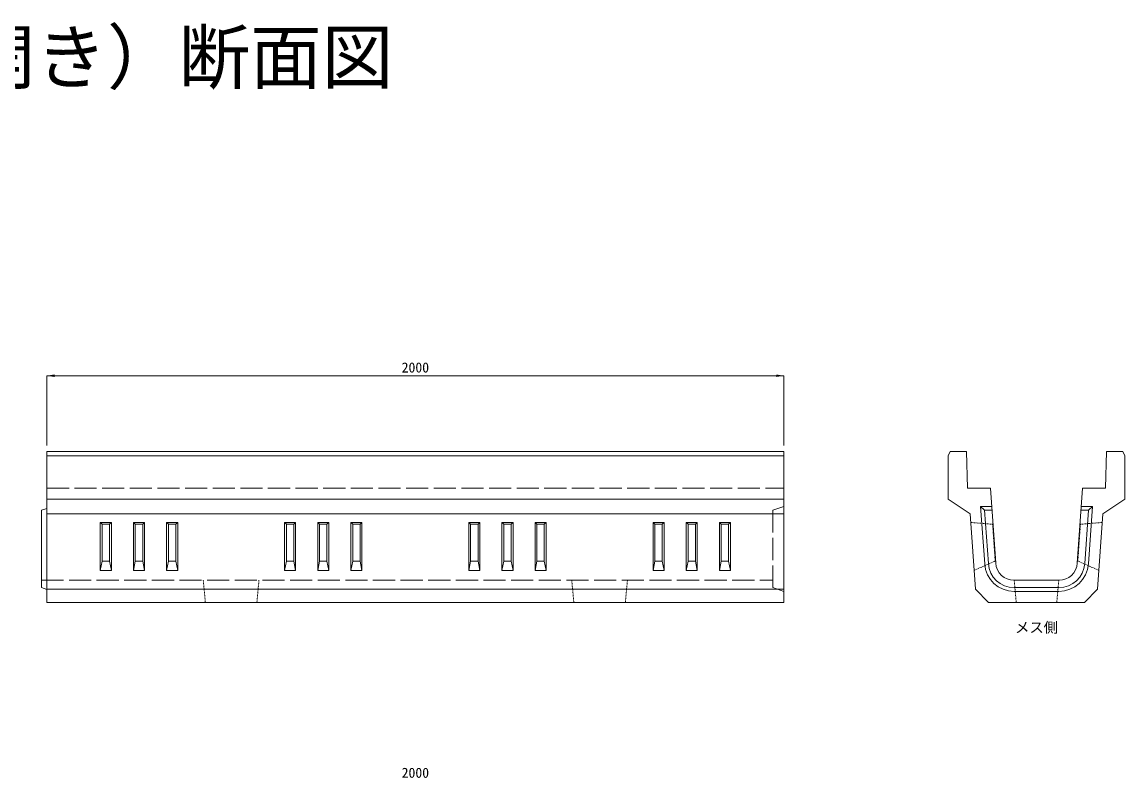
# Model space of a CAD drawing. Units: millimetres at full size, sheet at 1:10; details may follow other scales. Extents: x 31265 to 41746, y -4627 to -359.
# Drawn here: x 38691 to 41684, y -2410 to -359 of the extents above; entities that cross this region are included whole.
import ezdxf
from ezdxf.enums import TextEntityAlignment as Align

# ---------------------------------------------------------------- set-up
doc = ezdxf.new("R2010")
doc.units = ezdxf.units.MM
doc.header["$LTSCALE"] = 10
doc.linetypes.add('DASHED', pattern=[7.5, 6, -1.5])
doc.linetypes.add('USER1', pattern=[0.405, 0.225, -0.18])
doc.layers.add('0_2', color=7, linetype='Continuous')
doc.layers.add('寸法線', color=7, linetype='Continuous', lineweight=9)
doc.layers.add('本体', color=2, linetype='Continuous', lineweight=9)
doc.styles.add('ＭＳ ゴシック', font='')
doc.styles.get('ＭＳ ゴシック').set_extended_font_data('MS Gothic')

# ---------------------------------------------------------------- blocks, each defined once
blk = doc.blocks.new('filled_arrow')
at = {"color": 0, "linetype": 'Continuous', "lineweight": -2}
blk.add_solid([(7.5, 1.25), (0, 0), (7.5, -1.25)], dxfattribs=at)

msp = doc.modelspace()

# ---------------------------------------------------------------- linework, layer by layer
at = {"layer": '寸法線'}
for p, q in [((38758.16, -1318.63), (40758.16, -1318.63)), ((38758.16, -1507.86), (38758.16, -1318.63)), ((40758.16, -1507.86), (40758.16, -1318.63))]:
    msp.add_line(p, q, dxfattribs=at)
at = {"layer": '本体', "lineweight": 13}
for p, q in [((38758.16, -1523.86), (38758.16, -1933.86)), ((38758.16, -1523.86), (40758.16, -1523.86)), ((40758.16, -1523.86), (40758.16, -1933.86)), ((41203.92, -1535.86), (41209.92, -1523.86)), ((41253.92, -1523.86), (41209.92, -1523.86)), ((41256.42, -1623.86), (41253.92, -1523.86)), ((41631.42, -1623.86), (41633.92, -1523.86)), ((41677.92, -1523.86), (41633.92, -1523.86)), ((41683.92, -1535.86), (41677.92, -1523.86)), ((41203.92, -1653.86), (41203.92, -1535.86)), ((41683.92, -1653.86), (41683.92, -1535.86)), ((41318.92, -1623.86), (41256.42, -1623.86)), ((41318.92, -1623.86), (41333.16, -1827.35)), ((41568.92, -1623.86), (41554.67, -1827.35)), ((41631.42, -1623.86), (41568.92, -1623.86)), ((41203.92, -1653.86), (41263.92, -1693.86)), ((41683.92, -1653.86), (41623.92, -1693.86)), ((41263.92, -1693.86), (41278.1, -1898.04)), ((41623.92, -1693.86), (41609.74, -1898.04)), ((41504.8, -1873.86), (41383.04, -1873.86)), ((41313.92, -1933.86), (41278.1, -1898.04)), ((41573.92, -1933.86), (41609.74, -1898.04)), ((38758.16, -1933.86), (40758.16, -1933.86)), ((41573.92, -1933.86), (41313.92, -1933.86))]:
    msp.add_line(p, q, dxfattribs=at)
at = {"layer": '本体'}
for p, q in [((38758.16, -1535.86), (40758.16, -1535.86)), ((38758.16, -1653.86), (40758.16, -1653.86)), ((38758.16, -1678.86), (38743.16, -1683.86)), ((38743.16, -1683.86), (38743.16, -1893.86)), ((38758.16, -1693.86), (40758.16, -1693.86)), ((38903.16, -1716.84), (38933.16, -1716.84)), ((38903.16, -1846.85), (38903.16, -1716.84)), ((38908.16, -1721.86), (38928.16, -1721.86)), ((38933.16, -1716.84), (38933.16, -1846.85)), ((38993.16, -1716.84), (39023.16, -1716.84)), ((38993.16, -1846.85), (38993.16, -1716.84)), ((38998.16, -1721.86), (39018.16, -1721.86)), ((39023.16, -1716.84), (39023.16, -1846.85)), ((39083.16, -1716.84), (39113.16, -1716.84)), ((39083.16, -1846.85), (39083.16, -1716.84)), ((39088.16, -1721.86), (39108.16, -1721.86)), ((39113.16, -1716.84), (39113.16, -1846.85)), ((39403.16, -1716.84), (39433.16, -1716.84)), ((39403.16, -1846.85), (39403.16, -1716.84)), ((39408.16, -1721.86), (39428.16, -1721.86)), ((39433.16, -1716.84), (39433.16, -1846.85)), ((39493.16, -1716.84), (39523.16, -1716.84)), ((39493.16, -1846.85), (39493.16, -1716.84)), ((39498.16, -1721.86), (39518.16, -1721.86)), ((39523.16, -1716.84), (39523.16, -1846.85)), ((39583.16, -1716.84), (39613.16, -1716.84)), ((39583.16, -1846.85), (39583.16, -1716.84)), ((39588.16, -1721.86), (39608.16, -1721.86)), ((39613.16, -1716.84), (39613.16, -1846.85)), ((39903.16, -1716.84), (39933.16, -1716.84)), ((39903.16, -1846.85), (39903.16, -1716.84)), ((39908.16, -1721.86), (39928.16, -1721.86)), ((39933.16, -1716.84), (39933.16, -1846.85)), ((39993.16, -1716.84), (40023.16, -1716.84)), ((39993.16, -1846.85), (39993.16, -1716.84)), ((39998.16, -1721.86), (40018.16, -1721.86)), ((40023.16, -1716.84), (40023.16, -1846.85)), ((40083.16, -1716.84), (40113.16, -1716.84)), ((40083.16, -1846.85), (40083.16, -1716.84)), ((40088.16, -1721.86), (40108.16, -1721.86)), ((40113.16, -1716.84), (40113.16, -1846.85)), ((40403.16, -1716.84), (40433.16, -1716.84)), ((40403.16, -1846.85), (40403.16, -1716.84)), ((40408.16, -1721.86), (40428.16, -1721.86)), ((40433.16, -1716.84), (40433.16, -1846.85)), ((40493.16, -1716.84), (40523.16, -1716.84)), ((40493.16, -1846.85), (40493.16, -1716.84)), ((40498.16, -1721.86), (40518.16, -1721.86)), ((40523.16, -1716.84), (40523.16, -1846.85)), ((40583.16, -1716.84), (40613.16, -1716.84)), ((40583.16, -1846.85), (40583.16, -1716.84)), ((40588.16, -1721.86), (40608.16, -1721.86)), ((40613.16, -1716.84), (40613.16, -1846.85)), ((38903.16, -1846.85), (38908.16, -1821.85)), ((38928.16, -1821.85), (38908.16, -1821.85)), ((38928.16, -1821.85), (38933.16, -1846.85)), ((38993.16, -1846.85), (38998.16, -1821.85)), ((39018.16, -1821.85), (38998.16, -1821.85)), ((39018.16, -1821.85), (39023.16, -1846.85)), ((39083.16, -1846.85), (39088.16, -1821.85)), ((39108.16, -1821.85), (39088.16, -1821.85)), ((39108.16, -1821.85), (39113.16, -1846.85)), ((39403.16, -1846.85), (39408.16, -1821.85)), ((39428.16, -1821.85), (39408.16, -1821.85)), ((39428.16, -1821.85), (39433.16, -1846.85)), ((39493.16, -1846.85), (39498.16, -1821.85)), ((39518.16, -1821.85), (39498.16, -1821.85)), ((39518.16, -1821.85), (39523.16, -1846.85)), ((39583.16, -1846.85), (39588.16, -1821.85)), ((39608.16, -1821.85), (39588.16, -1821.85)), ((39608.16, -1821.85), (39613.16, -1846.85)), ((39903.16, -1846.85), (39908.16, -1821.85)), ((39928.16, -1821.85), (39908.16, -1821.85)), ((39928.16, -1821.85), (39933.16, -1846.85)), ((39993.16, -1846.85), (39998.16, -1821.85)), ((40018.16, -1821.85), (39998.16, -1821.85)), ((40018.16, -1821.85), (40023.16, -1846.85)), ((40083.16, -1846.85), (40088.16, -1821.85)), ((40108.16, -1821.85), (40088.16, -1821.85)), ((40108.16, -1821.85), (40113.16, -1846.85)), ((40403.16, -1846.85), (40408.16, -1821.85)), ((40428.16, -1821.85), (40408.16, -1821.85)), ((40428.16, -1821.85), (40433.16, -1846.85)), ((40493.16, -1846.85), (40498.16, -1821.85)), ((40518.16, -1821.85), (40498.16, -1821.85)), ((40518.16, -1821.85), (40523.16, -1846.85)), ((40583.16, -1846.85), (40588.16, -1821.85)), ((40608.16, -1821.85), (40588.16, -1821.85)), ((40608.16, -1821.85), (40613.16, -1846.85)), ((38933.16, -1846.85), (38903.16, -1846.85)), ((39023.16, -1846.85), (38993.16, -1846.85)), ((39113.16, -1846.85), (39083.16, -1846.85)), ((39433.16, -1846.85), (39403.16, -1846.85)), ((39523.16, -1846.85), (39493.16, -1846.85)), ((39613.16, -1846.85), (39583.16, -1846.85)), ((39933.16, -1846.85), (39903.16, -1846.85)), ((40023.16, -1846.85), (39993.16, -1846.85)), ((40113.16, -1846.85), (40083.16, -1846.85)), ((40433.16, -1846.85), (40403.16, -1846.85)), ((40523.16, -1846.85), (40493.16, -1846.85)), ((40613.16, -1846.85), (40583.16, -1846.85)), ((38743.16, -1893.86), (38758.16, -1898.86)), ((38758.16, -1898.04), (40758.16, -1898.04))]:
    msp.add_line(p, q, dxfattribs=at)
at = {"layer": '本体', "linetype": 'DASHED'}
for p, q in [((38758.16, -1623.86), (40758.16, -1623.86)), ((40758.16, -1673.86), (40728.16, -1683.86)), ((40728.16, -1683.86), (40728.16, -1893.86)), ((38743.16, -1873.86), (40728.16, -1873.86)), ((40728.16, -1893.86), (40758.16, -1903.86))]:
    msp.add_line(p, q, dxfattribs=at)
at = {"layer": '本体', "color": 4, "lineweight": 5}
for p, q in [((41322.42, -1673.86), (41292.35, -1673.86)), ((41292.35, -1673.86), (41303.24, -1829.45)), ((41303.07, -1683.86), (41292.35, -1673.86)), ((41595.49, -1673.86), (41565.42, -1673.86)), ((41595.49, -1673.86), (41584.6, -1829.45)), ((41595.49, -1673.86), (41584.77, -1683.86)), ((41323.12, -1683.86), (41303.07, -1683.86)), ((41303.07, -1683.86), (41313.21, -1828.75)), ((41584.77, -1683.86), (41564.72, -1683.86)), ((41584.77, -1683.86), (41574.63, -1828.75)), ((41504.8, -1893.86), (41383.04, -1893.86)), ((41504.8, -1903.86), (41383.04, -1903.86))]:
    msp.add_line(p, q, dxfattribs=at)
at = {"layer": '本体', "linetype": 'USER1'}
for p, q in [((39182.66, -1873.86), (39188.16, -1933.86)), ((39333.66, -1873.86), (39328.16, -1933.86)), ((40182.66, -1873.86), (40188.16, -1933.86)), ((40333.66, -1873.86), (40328.16, -1933.86)), ((41383.42, -1873.86), (41388.92, -1933.86)), ((41504.42, -1873.86), (41498.92, -1933.86))]:
    msp.add_line(p, q, dxfattribs=at)
at = {"layer": '本体'}
for points in [[(38903.16, -1716.84), (38908.16, -1721.86), (38908.16, -1821.85)], [(38928.16, -1821.85), (38928.16, -1721.86), (38933.16, -1716.84)], [(38993.16, -1716.84), (38998.16, -1721.86), (38998.16, -1821.85)], [(39018.16, -1821.85), (39018.16, -1721.86), (39023.16, -1716.84)], [(39083.16, -1716.84), (39088.16, -1721.86), (39088.16, -1821.85)], [(39108.16, -1821.85), (39108.16, -1721.86), (39113.16, -1716.84)], [(39403.16, -1716.84), (39408.16, -1721.86), (39408.16, -1821.85)], [(39428.16, -1821.85), (39428.16, -1721.86), (39433.16, -1716.84)], [(39493.16, -1716.84), (39498.16, -1721.86), (39498.16, -1821.85)], [(39518.16, -1821.85), (39518.16, -1721.86), (39523.16, -1716.84)], [(39583.16, -1716.84), (39588.16, -1721.86), (39588.16, -1821.85)], [(39608.16, -1821.85), (39608.16, -1721.86), (39613.16, -1716.84)], [(39903.16, -1716.84), (39908.16, -1721.86), (39908.16, -1821.85)], [(39928.16, -1821.85), (39928.16, -1721.86), (39933.16, -1716.84)], [(39993.16, -1716.84), (39998.16, -1721.86), (39998.16, -1821.85)], [(40018.16, -1821.85), (40018.16, -1721.86), (40023.16, -1716.84)], [(40083.16, -1716.84), (40088.16, -1721.86), (40088.16, -1821.85)], [(40108.16, -1821.85), (40108.16, -1721.86), (40113.16, -1716.84)], [(40403.16, -1716.84), (40408.16, -1721.86), (40408.16, -1821.85)], [(40428.16, -1821.85), (40428.16, -1721.86), (40433.16, -1716.84)], [(40493.16, -1716.84), (40498.16, -1721.86), (40498.16, -1821.85)], [(40518.16, -1821.85), (40518.16, -1721.86), (40523.16, -1716.84)], [(40583.16, -1716.84), (40588.16, -1721.86), (40588.16, -1821.85)], [(40608.16, -1821.85), (40608.16, -1721.86), (40613.16, -1716.84)]]:
    msp.add_lwpolyline(points, dxfattribs=at)
at = {"layer": '本体', "linetype": 'USER1'}
for points in [[(41274.54, -1846.85), (41331.78, -1821.85), (41324.78, -1721.86), (41265.51, -1716.84)], [(41613.29, -1846.85), (41556.06, -1821.85), (41563.06, -1721.86), (41622.32, -1716.84)]]:
    msp.add_lwpolyline(points, dxfattribs=at)
at = {"layer": '本体', "color": 4, "lineweight": 5}
for centre, radius, start, end in [((41383.04, -1823.86), 80, 184.00417, 270), ((41383.04, -1823.86), 70, 184.00417, 270), ((41504.8, -1823.86), 70, 270, 355.99583), ((41504.8, -1823.86), 80, 270, 355.99583)]:
    msp.add_arc(centre, radius, start, end, dxfattribs=at)
at = {"layer": '本体', "lineweight": 13}
for centre, start, end in [((41383.04, -1823.86), 184.00417, 270), ((41504.8, -1823.86), 270, 355.99583)]:
    msp.add_arc(centre, 50, start, end, dxfattribs=at)

# ---------------------------------------------------------------- block references
at = {"layer": '寸法線', "xscale": 2.77, "yscale": 2.77}
msp.add_blockref('filled_arrow', (38758.16, -1318.63), dxfattribs=at)
at = {"layer": '寸法線', "xscale": 2.77, "yscale": 2.77, "rotation": 180}
msp.add_blockref('filled_arrow', (40758.16, -1318.63), dxfattribs=at)

# ---------------------------------------------------------------- texts
at = {"layer": '0_2', "style": 'ＭＳ ゴシック'}
for s, height, p in [('長尺Ｕスリット浸透側溝[KUSDS・KURDS]（側面排水孔・底穴開き）断面図', 142.4, (36494.93, -453.77)), ('メス側', 28.48, (41443.92, -2001.82))]:
    msp.add_text(s, height=height, dxfattribs=at).set_placement(p, align=Align.MIDDLE_CENTER)
at = {"layer": '寸法線', "style": 'ＭＳ ゴシック'}
for p in [(39758.16, -1296.23), (39758.16, -2396.23)]:
    msp.add_text('2000', height=27.34, dxfattribs=at).set_placement(p, align=Align.MIDDLE_CENTER)

doc.saveas('drawing.dxf')
